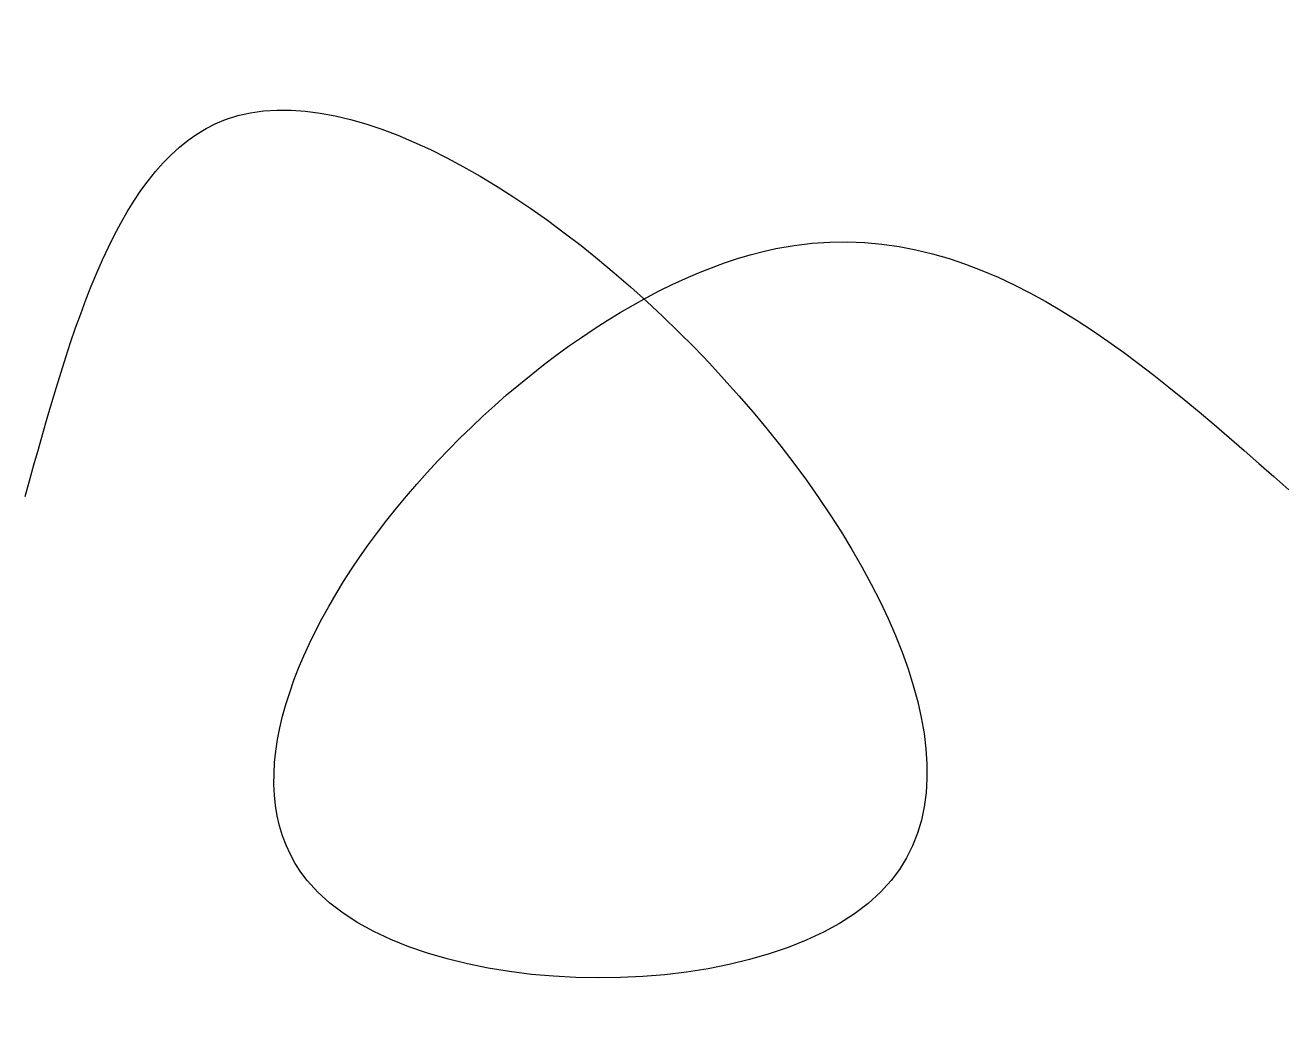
# Model space of a CAD drawing. Header units: inches. Extents: x 13.8 to 30.1, y 14.2 to 26.9.
import ezdxf

# ---------------------------------------------------------------- set-up
doc = ezdxf.new("R2010")
doc.units = ezdxf.units.IN
doc.header["$MEASUREMENT"] = 0

msp = doc.modelspace()

# ---------------------------------------------------------------- linework, layer by layer
msp.add_open_spline([(13.809, 20.85), (14.409, 23.03), (16.429, 30.371), (31.904, 14.136), (12.36, 14.264), (23.184, 27.092), (28.093, 22.755), (30.149, 20.938)], degree=3, knots=[0, 0, 0, 0, 5.520143, 18.591481, 26.146351, 36.317187, 43.645847, 43.645847, 43.645847, 43.645847])

doc.saveas('drawing.dxf')
